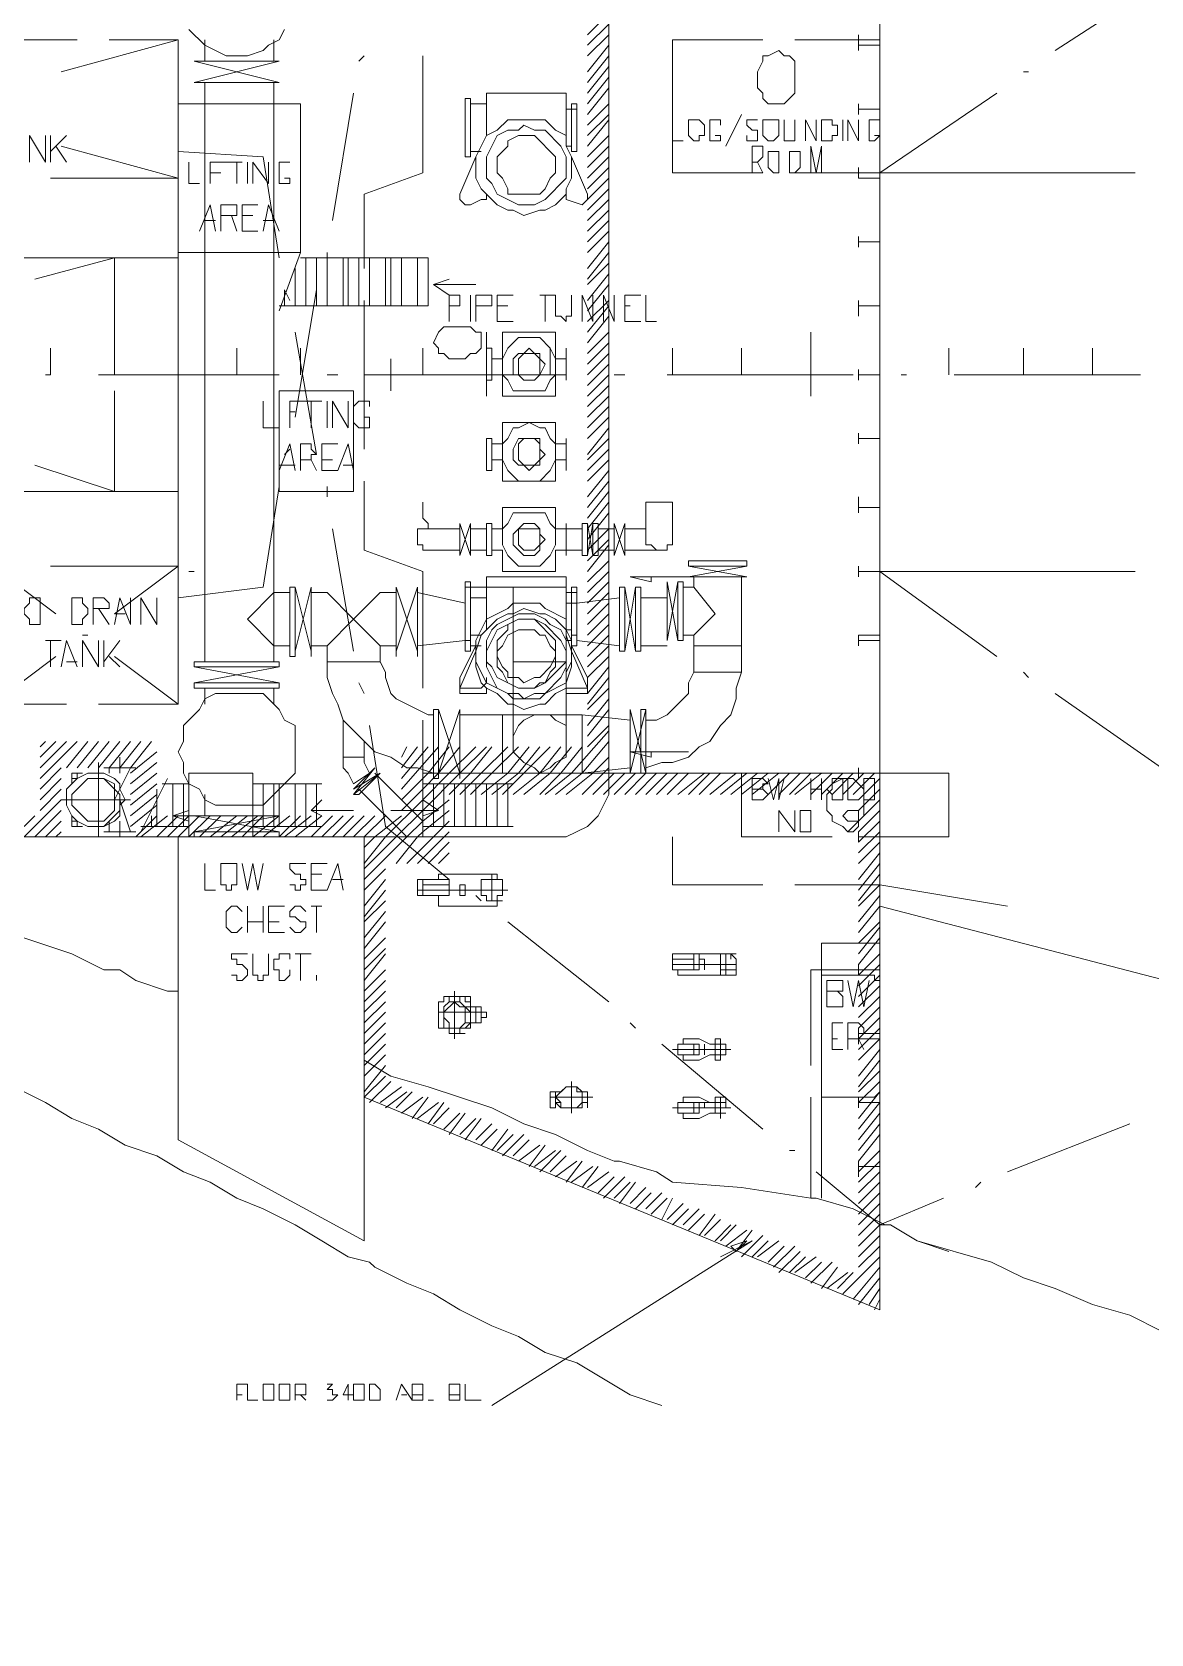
# Model space of a CAD drawing. Header units: millimetres. Extents: x -1005 to 294628, y -1154 to 182592.
# Drawn here: x 35671 to 50170, y 71701 to 92467 of the extents above; entities that cross this region are included whole.
import ezdxf

# ---------------------------------------------------------------- set-up
doc = ezdxf.new("R2010")
doc.units = ezdxf.units.MM
doc.layers.add('PDF_Geomertry', color=7, linetype='Continuous')

msp = doc.modelspace()

# ---------------------------------------------------------------- linework, layer by layer
at = {"layer": 'PDF_Geomertry', "lineweight": 5}
for points in [[(45830, 98356), (46657, 99045), (46657, 88025), (46657, 77005), (45830, 77693)], [(46381, 98769), (46657, 99045), (46657, 88025), (46657, 99045)], [(42456, 94086), (40527, 94086), (42456, 94086), (42593, 94017), (42731, 94017), (42869, 93879), (43007, 93810), (43144, 93535), (43144, 93328), (43144, 91400), (42869, 91124)], [(46588, 94086), (46657, 94086), (46657, 92502), (46657, 94086), (46657, 92364), (45555, 92364)], [(48930, 92226), (50307, 93121)], [(42869, 92433), (43144, 92708)], [(37703, 92502), (37910, 92295), (38185, 92157), (38461, 92157), (38667, 92226), (38736, 92295), (38874, 92364), (38943, 92502)], [(42869, 92295), (43144, 92570)], [(42869, 92157), (43144, 92433)], [(34535, 92364), (36257, 92364)], [(36670, 92364), (37565, 92364), (37565, 90573), (36050, 90986)], [(36050, 91951), (37565, 92364)], [(37910, 92088), (37910, 92364)], [(38805, 92088), (38805, 92364)], [(42869, 91951), (43144, 92295)], [(45142, 92364), (43971, 92364), (43971, 90642), (45142, 90642), (45073, 90780)], [(37772, 92088), (38874, 91813)], [(37772, 91813), (38874, 92088)], [(39976, 92157), (39907, 92088)], [(39976, 89402), (39976, 90366), (40734, 90642), (40734, 92157)], [(42869, 91813), (43144, 92157)], [(42869, 91675), (43144, 92019)], [(48379, 90642), (46657, 90642), (46657, 92157), (46657, 90642), (45555, 90642)], [(39012, 84512), (38805, 84512), (38805, 84305), (38805, 91813)], [(42869, 91537), (43144, 91882)], [(48517, 91951), (48585, 91951)], [(39838, 91675), (39563, 90022)], [(41560, 91124), (41560, 91675), (42593, 91675), (42593, 91124)], [(42869, 91400), (43144, 91744)], [(48172, 91675), (46657, 90642), (47897, 90642)], [(39150, 89609), (37565, 89609), (37565, 91537), (39150, 91537), (39150, 89609), (38874, 88851)], [(41560, 91537), (41354, 91537)], [(42593, 91468), (42731, 91468)], [(42869, 91262), (43144, 91537)], [(44866, 91400), (44660, 90986)], [(42869, 90986), (43144, 91331)], [(43971, 91331), (43971, 91055), (44109, 91055)], [(44591, 91262), (44591, 91331), (44453, 91331), (44453, 91055), (44591, 91055), (44591, 91124), (44522, 91124)], [(45073, 91331), (44935, 91331), (44935, 91262), (45004, 91193), (45073, 91193), (45073, 91055), (44935, 91055), (44935, 91124)], [(45417, 91331), (45417, 91055), (45555, 91055), (45555, 91331)], [(45693, 91055), (45693, 91331), (45830, 91055), (45830, 91331)], [(46175, 91331), (46175, 91055)], [(46244, 91055), (46244, 91331), (46381, 91055), (46381, 91331)], [(46657, 91262), (46657, 91331), (46519, 91331), (46519, 91055), (46588, 91055), (46657, 91124), (46588, 91124)], [(35637, 90780), (35637, 91124), (35844, 90780), (35844, 91124)], [(35912, 91124), (35912, 90780)], [(36119, 91124), (35912, 90917)], [(35981, 90986), (36119, 90780)], [(42593, 90986), (42662, 90986)], [(42869, 90849), (43144, 91124)], [(42869, 90711), (43144, 90986), (43144, 90917)], [(45004, 90642), (45004, 90986), (45142, 90986), (45142, 90849), (45073, 90780), (45004, 90780)], [(45762, 90642), (45762, 90986), (45830, 90642), (45899, 90986), (45899, 90642)], [(38874, 89540), (38667, 90849), (37565, 90917)], [(37703, 90780), (37703, 90504), (37841, 90504)], [(37910, 90780), (37910, 90504)], [(37979, 90504), (37979, 90780), (38185, 90780), (38392, 90780)], [(38323, 90780), (38323, 90504)], [(38461, 90780), (38461, 90504)], [(38530, 90504), (38530, 90780), (38736, 90504), (38736, 90780)], [(39012, 85201), (38805, 85201), (38805, 90917)], [(39012, 90780), (38874, 90780), (38874, 90504), (39012, 90504), (39012, 90573), (38943, 90573)], [(41422, 90849), (41216, 90366), (41216, 90298), (41285, 90229), (41354, 90229), (41491, 90298), (41560, 90298), (41560, 90366)], [(41491, 90917), (41354, 90917)], [(42593, 90366), (42593, 90298), (42800, 90229), (42869, 90298), (42869, 90366), (42662, 90849)], [(42869, 90573), (43144, 90849)], [(35912, 90573), (37565, 90573), (37565, 89540), (27165, 89540), (27165, 86509), (37565, 86509), (37565, 89540)], [(37979, 90642), (38116, 90642)], [(42869, 90435), (43144, 90711)], [(42869, 90298), (43144, 90573)], [(46726, 90642), (46932, 90642)], [(48310, 90642), (49963, 90642)], [(43144, 90504), (43144, 90435), (42869, 90160)], [(37841, 89884), (37979, 90229), (38048, 89884)], [(38116, 89884), (38116, 90229), (38323, 90229), (38323, 90091), (38116, 90091)], [(38599, 89884), (38392, 89884), (38392, 90229), (38599, 90229)], [(38667, 89884), (38736, 90229), (38874, 89884)], [(42869, 90022), (43144, 90298)], [(42869, 89884), (43144, 90160)], [(37910, 90022), (38048, 90022)], [(38254, 90091), (38323, 89884)], [(38392, 90091), (38530, 90091)], [(38667, 90022), (38805, 90022)], [(42869, 89747), (43144, 90022)], [(43144, 86096), (43144, 88025), (43144, 89953)], [(42869, 89609), (43144, 89884)], [(42869, 89402), (43144, 89747)], [(35706, 89264), (36739, 89540), (36739, 88231)], [(38874, 88920), (40803, 88920), (40803, 89540), (39150, 89540)], [(39218, 88920), (39218, 89540)], [(39356, 88920), (39356, 89540)], [(39494, 89609), (39494, 89540), (39494, 88920)], [(39701, 88920), (39701, 89540)], [(39769, 88920), (39769, 89540)], [(39907, 88920), (39907, 89540)], [(40045, 88920), (40045, 89540)], [(40252, 88920), (40252, 89540)], [(40320, 88920), (40320, 89540)], [(40458, 88920), (40458, 89540)], [(40665, 88920), (40665, 89540)], [(42869, 89264), (43144, 89609)], [(37565, 89333), (37565, 86785)], [(39081, 88920), (39081, 89402)], [(42869, 89196), (43144, 89471)], [(42869, 88989), (43144, 89333)], [(39012, 88989), (38943, 89127), (38943, 88920)], [(39356, 89127), (39081, 87474)], [(41078, 89264), (40871, 89196), (41078, 89058)], [(41422, 89196), (40871, 89196)], [(42869, 88851), (43144, 89196)], [(37565, 89058), (37565, 88025), (37565, 86992)], [(39976, 88989), (39976, 88025), (39976, 87060)], [(41078, 88713), (41078, 89058), (41216, 89058), (41216, 88920), (41078, 88920)], [(41354, 89058), (41354, 88713)], [(41422, 88713), (41422, 89058), (41629, 89058), (41629, 88920), (41422, 88920)], [(41905, 88713), (41698, 88713), (41698, 89058), (41905, 89058)], [(41698, 88920), (41836, 88920)], [(42249, 89058), (42456, 89058), (42456, 88782), (42524, 88782), (42593, 88713), (42593, 88782), (42662, 88782), (42662, 89058)], [(42318, 89058), (42318, 88713)], [(42800, 88713), (42800, 89058), (42938, 88713), (42938, 89058)], [(42869, 88713), (43144, 88989)], [(42869, 88576), (43144, 88920)], [(43075, 88713), (43075, 89058), (43213, 88713), (43213, 89058)], [(43558, 88713), (43351, 88713), (43351, 89058), (43558, 89058)], [(43351, 88920), (43420, 88920)], [(43626, 89058), (43626, 88713), (43764, 88713)], [(42869, 88438), (43144, 88782)], [(37565, 87749), (37565, 88576)], [(39356, 86992), (39081, 88576)], [(41560, 87749), (41560, 88576)], [(41629, 88231), (41767, 88231), (41767, 88576), (42456, 88576), (42456, 88231), (42593, 88231)], [(42869, 88300), (43144, 88576)], [(45762, 87749), (45762, 88576)], [(35844, 88025), (35912, 88025), (35912, 88369)], [(36739, 88025), (36739, 88369)], [(38323, 88025), (38323, 88369)], [(39150, 88025), (39150, 88369)], [(39976, 88025), (39976, 88369)], [(40734, 88025), (40734, 88369)], [(42387, 88025), (42387, 88369)], [(42869, 88162), (43144, 88438)], [(42869, 87749), (43144, 88025), (43144, 88369), (43144, 88025)], [(42869, 88025), (43144, 88300)], [(43971, 88025), (43971, 88369)], [(44866, 88025), (44866, 88369)], [(46381, 76729), (46657, 77005), (46657, 88025), (46657, 88369)], [(47552, 88025), (47552, 88369)], [(48517, 88025), (48517, 88369)], [(49412, 88025), (49412, 88369)], [(42869, 87887), (43144, 88162)], [(36532, 88025), (38874, 88025)], [(39494, 88025), (39632, 88025)], [(41629, 88025), (41767, 88025), (41767, 87749), (42456, 87749), (42456, 88025), (42593, 88025), (40252, 88025)], [(42869, 87611), (43144, 87887)], [(43213, 88025), (43351, 88025)], [(43902, 88025), (46313, 88025)], [(46932, 88025), (47001, 88025)], [(47621, 88025), (50032, 88025)], [(36739, 87818), (36739, 86509), (35706, 86854)], [(38667, 87680), (38667, 87336), (38874, 87336), (38874, 87680)], [(39012, 87336), (39012, 87680), (39218, 87680), (39425, 87680)], [(39287, 87680), (39287, 87336)], [(39494, 87680), (39494, 87336)], [(39563, 87336), (39563, 87680), (39769, 87336), (39769, 87680)], [(40045, 87611), (40045, 87680), (39907, 87680), (39838, 87611), (39838, 87405), (39907, 87336), (40045, 87336), (40045, 87474), (39976, 87474)], [(42869, 87474), (43144, 87749)], [(39012, 87543), (39081, 87543)], [(42869, 87336), (43144, 87611)], [(42869, 87198), (43144, 87474)], [(41629, 87129), (41767, 87129), (41767, 87405), (42456, 87405), (42456, 87129), (42593, 87129)], [(42869, 86992), (43144, 87336)], [(38874, 86785), (39012, 87129), (39081, 86785)], [(39012, 87060), (38943, 86992)], [(39150, 86785), (39150, 87129), (39287, 87129), (39287, 87060), (39356, 86992), (39287, 86992), (39287, 86923), (39150, 86923)], [(39838, 86785), (39769, 87129), (39632, 86785), (39425, 86785), (39425, 87129), (39632, 87129)], [(42869, 86923), (43144, 87198)], [(42869, 86785), (43144, 87060)], [(38874, 86854), (39081, 86854)], [(39287, 86923), (39356, 86785)], [(39425, 86923), (39563, 86923)], [(39701, 86854), (39838, 86854)], [(41629, 86923), (41767, 86923), (41767, 86647), (42456, 86647), (42456, 86923), (42593, 86923)], [(42869, 86647), (43144, 86923)], [(39976, 86647), (39976, 85752), (40734, 85476), (40734, 83961)], [(42869, 86441), (43144, 86785)], [(42869, 86303), (43144, 86647)], [(35912, 85545), (37565, 85545), (37565, 86578)], [(38874, 86578), (38667, 85270), (37565, 85132)], [(39494, 86441), (39494, 86578)], [(42869, 86165), (43144, 86509)], [(40734, 86372), (40734, 86165), (40803, 86096), (40803, 86027)], [(42869, 86027), (43144, 86372)], [(42869, 85890), (43144, 86234)], [(39838, 84443), (39563, 86027)], [(41216, 86027), (40803, 86027), (40665, 86027), (40665, 85821), (40734, 85821), (40734, 85752), (40803, 85752), (41216, 85752)], [(41354, 85683), (41216, 86096)], [(41354, 86096), (41216, 85683)], [(42869, 85752), (43144, 86027)], [(42869, 85614), (43144, 85890)], [(42869, 85476), (43144, 85821)], [(42869, 85339), (43144, 85614), (43144, 85683)], [(36119, 83754), (35155, 83754), (35155, 85545), (35981, 84925)], [(36739, 84374), (37565, 83754), (37565, 85545), (36739, 84925), (36877, 84925)], [(37772, 85476), (37703, 85476)], [(41560, 84788), (41560, 85407), (42593, 85407), (42593, 84788)], [(42869, 85201), (43144, 85476)], [(44935, 85545), (44177, 85407), (43420, 85407)], [(44935, 85407), (44177, 85545)], [(44246, 85270), (44246, 85407), (44866, 85407), (44866, 84925), (44866, 84512), (44246, 84512), (44246, 84650)], [(48172, 84374), (46657, 85476), (47897, 85476)], [(48379, 85476), (46657, 85476), (46657, 83961)], [(48310, 85476), (49963, 85476)], [(38805, 85201), (38461, 84856), (38805, 84512), (38805, 84305)], [(39287, 84443), (39081, 85270)], [(39081, 84443), (39287, 85270)], [(40183, 85201), (40389, 85201), (40183, 85201), (39838, 84856), (39494, 85201), (39287, 85201)], [(40389, 84443), (40665, 85270)], [(40665, 84443), (40389, 85270)], [(41560, 85270), (41354, 85270)], [(41560, 84719), (41560, 85270), (42593, 85270), (42593, 84719), (42662, 84719)], [(41905, 84305), (41905, 85270)], [(42593, 84305), (42593, 85270)], [(42593, 85201), (42731, 85201)], [(42869, 85063), (43144, 85339)], [(42869, 84788), (43144, 85063), (43144, 85201), (42869, 84925)], [(43351, 84443), (43489, 85270)], [(43489, 84443), (43351, 85270)], [(44040, 85339), (43902, 84581)], [(43902, 85339), (44040, 84581)], [(36463, 84788), (36463, 85132), (36601, 85132), (36670, 85063), (36670, 84994), (36463, 84994)], [(36532, 84994), (36670, 84788)], [(36739, 84788), (36808, 85132), (36946, 84788), (36946, 85132)], [(37083, 84788), (37083, 85132), (37290, 84788), (37290, 85132)], [(41560, 85132), (41354, 85132)], [(42593, 85063), (42731, 85063)], [(43558, 85132), (43902, 85132)], [(39287, 84512), (39494, 84512), (39838, 84856), (40183, 84512), (40183, 84305), (39494, 84305), (39494, 84512)], [(42869, 84650), (43144, 84925)], [(42869, 84512), (43144, 84788)], [(35844, 84581), (36050, 84581)], [(35912, 84581), (35912, 84237)], [(36050, 84237), (36119, 84581), (36257, 84237)], [(36326, 84237), (36326, 84581), (36532, 84237), (36532, 84581)], [(36601, 84581), (36601, 84237)], [(36808, 84581), (36601, 84305)], [(39907, 82652), (40527, 82033), (42456, 82033), (42593, 82033), (42869, 82170), (43007, 82308), (43144, 82584), (43144, 82721), (43144, 84650), (42869, 84374)], [(41491, 84650), (41354, 84650)], [(42593, 84581), (42662, 84581)], [(35155, 83754), (35981, 84374)], [(36670, 84374), (36808, 84237)], [(40389, 84512), (40183, 84512)], [(41422, 84512), (41216, 84099), (41216, 84030), (41216, 83961), (41285, 83961), (41354, 83961), (41491, 83961), (41560, 84030), (41560, 84099)], [(41422, 84443), (41216, 83961), (41216, 83892), (41285, 83892), (41354, 83892), (41491, 83892), (41560, 83892), (41560, 83961)], [(41491, 84512), (41354, 84512)], [(42593, 84099), (42593, 84030), (42593, 83961), (42800, 83961), (42869, 83961), (42869, 84030), (42869, 84099), (42662, 84512)], [(42593, 83961), (42593, 83892), (42800, 83892), (42869, 83892), (42869, 83961), (42662, 84443)], [(42869, 84237), (43144, 84512)], [(42869, 84099), (43144, 84374)], [(43558, 84512), (43902, 84512)], [(44866, 84512), (44866, 84168), (44797, 83961), (44797, 83823), (44728, 83617), (44591, 83479), (44453, 83272), (44315, 83203), (44177, 83066), (43971, 82997), (43833, 82997), (43626, 82928), (43626, 83548), (43764, 83548), (43902, 83617), (44177, 83892), (44177, 84030), (44246, 84168), (44246, 84512)], [(36119, 84305), (36257, 84305)], [(42869, 83892), (43144, 84237)], [(44246, 84168), (44866, 84168)], [(48517, 84168), (48585, 84099)], [(39976, 83892), (39907, 84030)], [(42869, 83754), (43144, 84099)], [(42869, 83686), (43144, 83961)], [(36532, 83754), (37565, 83754)], [(42869, 83479), (43144, 83823)], [(46657, 83548), (46657, 82033), (46657, 83754)], [(48930, 83892), (50307, 82928)], [(39976, 83272), (39976, 83066), (39976, 82997), (40045, 82859), (39838, 82721), (39769, 82859), (39701, 82928), (39701, 83066), (39701, 83548)], [(40734, 81482), (41078, 81482), (40734, 81482), (40734, 81275), (41078, 81275), (41078, 81482), (40252, 82170), (40045, 83479)], [(40458, 82377), (40734, 82652), (40940, 82859), (41216, 83686)], [(40734, 83548), (40734, 82033), (40734, 82859)], [(40940, 83686), (41216, 82859), (41216, 83617), (41767, 83617), (41767, 82859), (42800, 82859), (42800, 83617), (41767, 83617)], [(42869, 83341), (43144, 83686)], [(42869, 83203), (43144, 83479)], [(43351, 82584), (43626, 82859), (43420, 83686)], [(43420, 82859), (43626, 83686)], [(35775, 83203), (35844, 83272)], [(35775, 83066), (35981, 83272)], [(35775, 82928), (36119, 83272)], [(35775, 82790), (36257, 83272)], [(36119, 82928), (36395, 83272)], [(36257, 82928), (36532, 83272)], [(36395, 82928), (36670, 83272)], [(36532, 82928), (36808, 83272)], [(36946, 83272), (36670, 82928), (36670, 82859)], [(37221, 83272), (36946, 82928), (36739, 82515)], [(36808, 82928), (37083, 83272)], [(42318, 82584), (42662, 82859), (43144, 83410)], [(42456, 82584), (42800, 82859), (43144, 83272)], [(36808, 83066), (36808, 82859)], [(36946, 82859), (37290, 83135)], [(39976, 83066), (39701, 83066)], [(40320, 82377), (40940, 82377), (40734, 82515), (41078, 82859), (41422, 83203)], [(40458, 82515), (40734, 82790), (40803, 82859), (41078, 83203)], [(40458, 83066), (40527, 83203)], [(40458, 82928), (40665, 83203)], [(40458, 82790), (40803, 83203)], [(40458, 82652), (40940, 83203)], [(40940, 82859), (41216, 83203)], [(41078, 82584), (41354, 82859), (41629, 83203)], [(41216, 82584), (41491, 82859), (41836, 83203)], [(41216, 82859), (41560, 83203)], [(41354, 82584), (41629, 82859), (41973, 83203)], [(41491, 82584), (41836, 82859), (42111, 83203)], [(41629, 82584), (41973, 82859), (42249, 83203)], [(41767, 82584), (42042, 82859), (42387, 83203)], [(41905, 82584), (42249, 82859), (42524, 83203)], [(42042, 82584), (42387, 82859), (42662, 83203)], [(42249, 82584), (42524, 82859), (42800, 83203)], [(42593, 82584), (42938, 82859), (43144, 83066)], [(44177, 83135), (43420, 83135)], [(35775, 82652), (36050, 82928)], [(36188, 82859), (36188, 82721)], [(36257, 82859), (36326, 82859)], [(36532, 82997), (36532, 82033)], [(36946, 82721), (37290, 82997)], [(36946, 82584), (37290, 82859)], [(39838, 82584), (40114, 82928)], [(40183, 82859), (39838, 82652)], [(39976, 81619), (40389, 82033), (40734, 82377), (41216, 82859), (41767, 82859)], [(40114, 82859), (40734, 82239), (41078, 82515)], [(42800, 82584), (43075, 82859), (43144, 82928)], [(42938, 82584), (43213, 82859)], [(43075, 82584), (43351, 82859)], [(43213, 82584), (43489, 82859)], [(43489, 82584), (43764, 82859)], [(43626, 82584), (43902, 82859)], [(43764, 82584), (44040, 82859)], [(43902, 82584), (44177, 82859)], [(44040, 82584), (44384, 82859)], [(44177, 82584), (44453, 82859)], [(44315, 82584), (44591, 82859)], [(44453, 82584), (44797, 82859)], [(44591, 82584), (44935, 82859)], [(44728, 82584), (45073, 82859)], [(46037, 82033), (44866, 82033), (44866, 82859), (46037, 82859), (45762, 82584)], [(44866, 82584), (45211, 82859)], [(45004, 82584), (45348, 82859)], [(45211, 82584), (45486, 82859)], [(45348, 82584), (45624, 82859)], [(45486, 82584), (45762, 82859)], [(45555, 82584), (45899, 82859)], [(45899, 82584), (46175, 82859)], [(46037, 82584), (46313, 82859)], [(46450, 82033), (47552, 82033), (47552, 82859), (46450, 82859), (46175, 82584)], [(46313, 82584), (46588, 82859)], [(35775, 82515), (36050, 82790)], [(35775, 82377), (36050, 82652)], [(36601, 82170), (36808, 82377), (36808, 82584), (36739, 82652), (36739, 82721), (36601, 82790)], [(36946, 82446), (37290, 82721)], [(37083, 82101), (37428, 82790)], [(37290, 82170), (37290, 82652)], [(37703, 82721), (37359, 82721)], [(37497, 82170), (37497, 82721)], [(37634, 82170), (37634, 82721)], [(39425, 82721), (38530, 82721)], [(38667, 82170), (38667, 82721)], [(38805, 82170), (38805, 82721)], [(38874, 82170), (38874, 82721)], [(39081, 82170), (39081, 82721)], [(39218, 82170), (39218, 82721)], [(39356, 82170), (39356, 82721)], [(41905, 82721), (40734, 82721)], [(40871, 82170), (40871, 82721)], [(41009, 82170), (41009, 82721)], [(41147, 82170), (41147, 82721)], [(41285, 82170), (41285, 82721)], [(41422, 82170), (41422, 82721)], [(41560, 82170), (41560, 82721)], [(41698, 82170), (41698, 82721)], [(41836, 82170), (41836, 82721)], [(45142, 82652), (45211, 82584), (45142, 82515), (45004, 82515), (45004, 82790), (45142, 82790), (45211, 82721), (45142, 82721), (45142, 82652), (45004, 82652)], [(45211, 82790), (45279, 82515), (45348, 82790), (45348, 82515), (45417, 82790)], [(45762, 82790), (45762, 82515)], [(45762, 82652), (45899, 82652)], [(45899, 82790), (45899, 82515)], [(46244, 82790), (46244, 82515), (46381, 82515), (46657, 82790)], [(46381, 82377), (46657, 82652)], [(36946, 82515), (36050, 82515), (35568, 82033)], [(36808, 82515), (36946, 82101)], [(36946, 82308), (37290, 82584)], [(36946, 82170), (37290, 82446)], [(39425, 82515), (39287, 82377), (39425, 82308), (39081, 82033)], [(39976, 81688), (40252, 82033), (40734, 82515)], [(46381, 82239), (46657, 82515)], [(35430, 82033), (35706, 82308)], [(35706, 82033), (36050, 82377)], [(35844, 82033), (36050, 82239)], [(36188, 82239), (36188, 82308)], [(36670, 82101), (36670, 82239)], [(36808, 82239), (36808, 82033)], [(37014, 82033), (37290, 82308)], [(37083, 82033), (37428, 82308)], [(37221, 82170), (37221, 82308)], [(37290, 82033), (37565, 82308)], [(37428, 82033), (37703, 82308)], [(37841, 82033), (38116, 82308), (37497, 82308), (37703, 82377)], [(37497, 82308), (37703, 82239)], [(37565, 82033), (37841, 82308)], [(37703, 82033), (37979, 82308)], [(37979, 82033), (38323, 82308)], [(38116, 82033), (38461, 82308)], [(38254, 82033), (38599, 82308)], [(38392, 82033), (38667, 82308)], [(38530, 82033), (38874, 82308)], [(38667, 82033), (39012, 82308)], [(38874, 82033), (39150, 82308)], [(38943, 82033), (39287, 82308)], [(39838, 82377), (39287, 82377)], [(39287, 82033), (39563, 82308)], [(39425, 82033), (39701, 82308)], [(39838, 82308), (39563, 82033), (39632, 82033)], [(39701, 82033), (39976, 82308)], [(39838, 82033), (40114, 82308)], [(40252, 82308), (39976, 82033), (39976, 81964)], [(39976, 81482), (40527, 82033), (40734, 82239)], [(40114, 82033), (40458, 82308)], [(40389, 81688), (40665, 82033), (40734, 82101), (41078, 82377)], [(40527, 81688), (41078, 82239)], [(40940, 82377), (40734, 82308)], [(45348, 82101), (45348, 82377), (45555, 82101), (45555, 82377)], [(46381, 82308), (46381, 82239), (46244, 82239), (46175, 82308), (46244, 82377), (46381, 82377), (46381, 82170), (46313, 82101), (46244, 82101)], [(46381, 82101), (46657, 82377)], [(46381, 81964), (46657, 82239)], [(35775, 82033), (39150, 82033)], [(35981, 82033), (36050, 82101)], [(36257, 82170), (36326, 82170)], [(37703, 82170), (37083, 82170)], [(37772, 82033), (37772, 82033)], [(39425, 82170), (38530, 82170)], [(40045, 82033), (40114, 82033), (39976, 81895)], [(40665, 81688), (41078, 82101)], [(41905, 82170), (40734, 82170)], [(43971, 82033), (43971, 81413), (45142, 81413)], [(46381, 81826), (46657, 82101)], [(40803, 81688), (41078, 81964)], [(40940, 81688), (41078, 81826)], [(46381, 81688), (46657, 81964)], [(46381, 81482), (46657, 81826)], [(37910, 81688), (37910, 81344), (38048, 81344)], [(38392, 81688), (38461, 81344), (38530, 81688), (38599, 81344), (38667, 81688)], [(39218, 81688), (39012, 81688), (39012, 81619), (39081, 81550), (39150, 81550), (39150, 81482), (39218, 81482), (39218, 81413), (39150, 81413), (39150, 81344), (39081, 81344), (39081, 81413), (39012, 81413)], [(39701, 81344), (39632, 81688), (39494, 81344), (39287, 81344), (39287, 81688), (39494, 81688)], [(39976, 81344), (40252, 81619)], [(46381, 81344), (46657, 81688)], [(39287, 81550), (39425, 81550)], [(39563, 81482), (39701, 81482)], [(39976, 81137), (40252, 81482)], [(40734, 81413), (41078, 81413)], [(41698, 81482), (41698, 81550), (40940, 81550), (40940, 81482)], [(41285, 81344), (41491, 81344), (41285, 81344), (41285, 81413)], [(41491, 81482), (41560, 81482)], [(41629, 81550), (41629, 81206)], [(41698, 81482), (41698, 81482), (41767, 81482)], [(48310, 81137), (46657, 81413), (45555, 81413)], [(46381, 81206), (46657, 81550)], [(46381, 81137), (46657, 81413)], [(39976, 80999), (40252, 81344)], [(39976, 80931), (40252, 81206)], [(40665, 81344), (41836, 81344)], [(40940, 81275), (40940, 81137), (41698, 81137), (41698, 81206), (41698, 81275), (41767, 81275)], [(41491, 81206), (41422, 81275)], [(41560, 81206), (41560, 81275), (41491, 81275)], [(41698, 81206), (41698, 81275)], [(46381, 80931), (46657, 81275)], [(37565, 80035), (37428, 80035), (37014, 80173), (36808, 80311), (36601, 80311), (36188, 80517), (34535, 81068)], [(38392, 81068), (38323, 81137), (38254, 81137), (38185, 81068), (38185, 80862), (38254, 80793), (38323, 80793), (38392, 80862)], [(38461, 81137), (38461, 80793)], [(38667, 81137), (38667, 80793)], [(38943, 80793), (38736, 80793), (38736, 81137), (38943, 81137)], [(39218, 81068), (39150, 81137), (39081, 81137), (39012, 81068), (39012, 80999), (39081, 80999), (39150, 80931), (39218, 80931), (39218, 80862), (39150, 80793), (39081, 80793), (39012, 80862)], [(39287, 81137), (39425, 81137)], [(39356, 81137), (39356, 80793)], [(39976, 80724), (40252, 81068)], [(46381, 80793), (46657, 81137), (82954, 71701), (93974, 71701)], [(38461, 80931), (38667, 80931)], [(38736, 80931), (38874, 80931)], [(39976, 80586), (40252, 80931)], [(43144, 79897), (41836, 80931)], [(46381, 80655), (46657, 80931)], [(46381, 80517), (46657, 80862)], [(39976, 80448), (40252, 80724)], [(39976, 80311), (40252, 80586)], [(46657, 80655), (45899, 80655), (45899, 77349)], [(46381, 80380), (46657, 80724)], [(38461, 80517), (38254, 80517), (38254, 80448), (38323, 80448), (38323, 80380), (38392, 80380), (38461, 80311), (38461, 80242), (38392, 80173), (38323, 80173), (38323, 80242), (38254, 80242)], [(38530, 80517), (38530, 80242), (38599, 80242), (38599, 80173), (38667, 80173), (38667, 80242), (38736, 80242), (38736, 80517)], [(39012, 80448), (39012, 80517), (38874, 80517), (38874, 80448), (38805, 80448), (38805, 80311), (38874, 80311), (38874, 80173), (38943, 80173), (39012, 80242), (39012, 80311)], [(39081, 80517), (39287, 80517)], [(39150, 80517), (39150, 80173)], [(39976, 80173), (40252, 80517)], [(44797, 80380), (43971, 80380), (44246, 80380), (43971, 80380), (44246, 80380)], [(44728, 80517), (44040, 80517)], [(44384, 80311), (44384, 80448)], [(44591, 80448), (44591, 80517)], [(44660, 80517), (44660, 80242)], [(44728, 80448), (44728, 80517), (44797, 80448)], [(46381, 80242), (46657, 80517)], [(46381, 80104), (46657, 80380)], [(39976, 80035), (40252, 80311)], [(39976, 79897), (40252, 80173)], [(43971, 80311), (44246, 80311)], [(44040, 80311), (44040, 80242), (44728, 80242)], [(44591, 80311), (44591, 80311)], [(44797, 80311), (44728, 80311), (44728, 80311)], [(46657, 80311), (45762, 80311), (45762, 79071)], [(46106, 80035), (46175, 79966), (46175, 79829), (45968, 79829), (45968, 80173), (46175, 80173), (46175, 80035), (45968, 80035)], [(46244, 80173), (46313, 79829), (46381, 80173), (46450, 79829), (46519, 80173)], [(46381, 79966), (46657, 80242)], [(39976, 79760), (40252, 80035)], [(40940, 79553), (40940, 79897), (41009, 79897), (41009, 79966), (41354, 79966), (41354, 79897), (41354, 79553), (41285, 79553), (41354, 79553), (41009, 79553), (40940, 79553), (41009, 79553), (41009, 79553), (41009, 79553)], [(40940, 79897), (41009, 79897), (41009, 79966)], [(41078, 79966), (41078, 79966), (41078, 79897)], [(41078, 79966), (41285, 79966), (41285, 79897), (41354, 79897), (41354, 79897)], [(41147, 79415), (41147, 80035)], [(41216, 79966), (41216, 79897)], [(46381, 79829), (46657, 80104)], [(46381, 79691), (46657, 79966)], [(39976, 79622), (40252, 79897)], [(39976, 79484), (40252, 79760)], [(40940, 79760), (41560, 79760)], [(41354, 79897), (41354, 79897), (41285, 79897)], [(41422, 79829), (41285, 79829)], [(41491, 79760), (41491, 79760)], [(46381, 79553), (46657, 79829)], [(39976, 79346), (40252, 79622)], [(41078, 79484), (41078, 79484), (41285, 79484), (41078, 79484), (41078, 79553)], [(41216, 79484), (41216, 79553)], [(41422, 79622), (41285, 79622)], [(43489, 79553), (43420, 79622)], [(46175, 79278), (46037, 79278), (46037, 79622), (46175, 79622)], [(46244, 79278), (46244, 79622), (46381, 79622), (46450, 79553), (46450, 79484), (46381, 79415), (46244, 79415)], [(46657, 79691), (46381, 79415), (46450, 79278)], [(46381, 79278), (46657, 79553)], [(39976, 79209), (40252, 79484)], [(39976, 79071), (40252, 79346)], [(41285, 79484), (41285, 79484)], [(45142, 78244), (43833, 79346)], [(44246, 79346), (44040, 79346), (44246, 79346), (44040, 79346), (44246, 79346), (44040, 79346), (44246, 79346), (44246, 79209), (44040, 79209), (44246, 79209), (44040, 79209), (44246, 79209), (44040, 79209)], [(44109, 79346), (44109, 79415), (44177, 79415), (44315, 79415), (44453, 79346), (44522, 79346), (44522, 79346), (44522, 79415), (44591, 79415), (44591, 79140), (44522, 79140), (44522, 79209), (44522, 79209), (44453, 79209), (44315, 79140), (44177, 79140), (44109, 79140), (44109, 79209)], [(44384, 79209), (44384, 79346)], [(44660, 79346), (44591, 79346), (44591, 79415)], [(46037, 79415), (46106, 79415)], [(46381, 79140), (46657, 79415)], [(39976, 78933), (40252, 79209)], [(47552, 76660), (47139, 76798), (46795, 77005), (46726, 77005), (46313, 77211), (45830, 77349), (45762, 77349), (44866, 77487), (43971, 77556), (43764, 77693), (43282, 77831), (43213, 77831), (42869, 77969), (42456, 78176), (42042, 78313), (41629, 78520), (40803, 78795), (40320, 78933), (39976, 79140)], [(44728, 79278), (43971, 79278)], [(44246, 79278), (44040, 79278)], [(44660, 79209), (44591, 79209), (44591, 79140)], [(46381, 78933), (46657, 79278)], [(46381, 78795), (46657, 79140)], [(39976, 78727), (40252, 79071)], [(39976, 78658), (40252, 78933)], [(46381, 78727), (46657, 79002)], [(43833, 74663), (43420, 74801), (43075, 75007), (42731, 75214), (42318, 75352), (41973, 75558), (41629, 75696), (41216, 75903), (40871, 76109), (40527, 76247), (40114, 76454), (40045, 76523), (39769, 76591), (39425, 76798), (39081, 77005), (38667, 77211), (38323, 77349), (37979, 77556), (37634, 77693), (37290, 77900), (36877, 78038), (36532, 78244), (36188, 78382), (35844, 78589), (35568, 78727)], [(40045, 78589), (40320, 78864)], [(40183, 78589), (40458, 78795)], [(40252, 78520), (40527, 78727)], [(40389, 78520), (40596, 78727)], [(42456, 78727), (42524, 78727)], [(42662, 78451), (42662, 78864)], [(42869, 78727), (42800, 78727)], [(46381, 78589), (46657, 78864)], [(46381, 78382), (46657, 78727)], [(40458, 78451), (40734, 78658)], [(40596, 78382), (40803, 78658)], [(40665, 78382), (40940, 78589)], [(40803, 78313), (41009, 78589)], [(40871, 78313), (41078, 78520)], [(42938, 78658), (42387, 78658)], [(42456, 78589), (42524, 78589)], [(42869, 78589), (42800, 78589)], [(44728, 78520), (43971, 78520)], [(44246, 78589), (44040, 78589), (44246, 78589), (44040, 78589), (44246, 78589), (44040, 78589), (44246, 78589), (44040, 78589), (44246, 78589), (44246, 78451), (44040, 78451), (44246, 78451)], [(44177, 78658), (44109, 78658), (44109, 78589)], [(44453, 78520), (44384, 78520), (44384, 78589), (44453, 78589), (44315, 78658), (44177, 78658), (44177, 78658)], [(44453, 78589), (44522, 78589), (44522, 78589)], [(44660, 78520), (44591, 78520), (44591, 78451), (44591, 78658), (44522, 78658)], [(44522, 78520), (44522, 78451), (44591, 78451), (44591, 78382)], [(44660, 78589), (44591, 78589), (44591, 78658)], [(45762, 78658), (45762, 77349)], [(46381, 78244), (46657, 78589)], [(41009, 78244), (41216, 78451)], [(41078, 78176), (41285, 78451)], [(41216, 78176), (41422, 78382)], [(41285, 78107), (41491, 78382)], [(41422, 78107), (41629, 78313)], [(44177, 78382), (44109, 78382), (44109, 78451)], [(44522, 78451), (44453, 78451), (44315, 78382), (44177, 78382), (44177, 78382)], [(46381, 78107), (46657, 78451)], [(46381, 77969), (46657, 78313)], [(49894, 78313), (48310, 77693)], [(41491, 78038), (41698, 78244)], [(41629, 77969), (41836, 78244)], [(41698, 77969), (41905, 78176)], [(41767, 77900), (42042, 78176)], [(41905, 77900), (42111, 78107)], [(46381, 77831), (46657, 78176)], [(41973, 77831), (42249, 78038)], [(42111, 77762), (42318, 78038)], [(42180, 77762), (42456, 77969)], [(42249, 77693), (42524, 77969)], [(42387, 77693), (42593, 77900)], [(45555, 77969), (45486, 77969)], [(46381, 77693), (46657, 77969)], [(42456, 77625), (42731, 77831)], [(42593, 77556), (42800, 77831)], [(42662, 77556), (42938, 77762)], [(42800, 77487), (43007, 77762)], [(42869, 77487), (43144, 77693)], [(46381, 77556), (46657, 77831)], [(46381, 77418), (46657, 77693)], [(43007, 77418), (43213, 77625)], [(43075, 77349), (43351, 77625)], [(43213, 77349), (43420, 77556)], [(43282, 77280), (43489, 77556)], [(43420, 77280), (43626, 77487)], [(46381, 77280), (46657, 77556)], [(47966, 77556), (47897, 77487)], [(43489, 77211), (43695, 77418)], [(43626, 77211), (43833, 77418)], [(43695, 77142), (43902, 77349)], [(43833, 77074), (43971, 77349)], [(43902, 77074), (44109, 77280)], [(46381, 77142), (46657, 77418)], [(46381, 77005), (46657, 77280)], [(47483, 77349), (46657, 77005), (46795, 77005), (47139, 76798), (48103, 76523), (48517, 76316), (48930, 76178), (49412, 75972), (49894, 75834), (50307, 75627)], [(43971, 77005), (44177, 77211)], [(44109, 77005), (44315, 77211)], [(44177, 76936), (44384, 77142)], [(44315, 76867), (44522, 77142)], [(44384, 76867), (44591, 77074)], [(46381, 76867), (46657, 77142)], [(44522, 76798), (44728, 77005)], [(44591, 76798), (44797, 77005)], [(44660, 76729), (44935, 76936)], [(44797, 76660), (45004, 76936)], [(44866, 76591), (45142, 76867)], [(46381, 76591), (46657, 76867)], [(41629, 74663), (45004, 76798), (44591, 76591)], [(45004, 76591), (45211, 76798)], [(45073, 76591), (45348, 76798)], [(45211, 76523), (45417, 76729)], [(45279, 76454), (45555, 76729)], [(45348, 76385), (45624, 76660)], [(46381, 76454), (46657, 76729)], [(45486, 76385), (45693, 76591)], [(45555, 76385), (45830, 76591)], [(45693, 76316), (45899, 76523)], [(45762, 76247), (46037, 76523)], [(45899, 76178), (46106, 76454)], [(46175, 76109), (46657, 76591)], [(46313, 76040), (46657, 76454)], [(45968, 76178), (46244, 76385)], [(46106, 76178), (46313, 76385)], [(46381, 75972), (46657, 76316)], [(46519, 75972), (46657, 76178)], [(46588, 75903), (46657, 76040)], [(38323, 74732), (38323, 74938), (38461, 74938), (38461, 74732), (38599, 74732)], [(38323, 74801), (38392, 74801)], [(39081, 74732), (39081, 74938), (39218, 74938), (39218, 74801), (39081, 74801)], [(39150, 74801), (39218, 74732)], [(39494, 74938), (39563, 74938), (39494, 74870), (39563, 74870), (39563, 74801), (39632, 74801), (39563, 74732), (39494, 74732)], [(39769, 74732), (39769, 74938), (39701, 74801), (39838, 74801)], [(40389, 74732), (40458, 74938), (40596, 74732), (40596, 74938), (40734, 74938), (40734, 74801), (40596, 74801)], [(40458, 74801), (40527, 74801)], [(40665, 74801), (40734, 74801), (40734, 74732), (40596, 74732)], [(41216, 74801), (41216, 74732), (41078, 74732), (41078, 74938), (41216, 74938), (41216, 74801), (41078, 74801)], [(41285, 74938), (41285, 74732), (41422, 74732)]]:
    msp.add_lwpolyline(points, dxfattribs=at)
for points in [[(43144, 94086), (32055, 94086), (20002, 89127), (20002, 86992), (32055, 82033), (40734, 82033), (40734, 82859), (43144, 82859), (43144, 94086)], [(43144, 94086), (32055, 94086), (20002, 89127), (20002, 86992), (32055, 82033), (40734, 82033), (40734, 82859), (43144, 82859), (43144, 94086)], [(46657, 92295), (46381, 92295), (46381, 92433), (46381, 92226), (46381, 92295), (46657, 92295)], [(45073, 91744), (45142, 91675), (45142, 91606), (45211, 91537), (45417, 91537), (45555, 91675), (45555, 92088), (45486, 92157), (45417, 92157), (45348, 92226), (45211, 92157), (45142, 92157), (45142, 92088), (45073, 91951), (45073, 91744)], [(37772, 92088), (38874, 92088), (37772, 92088)], [(37772, 91813), (38874, 91813), (37772, 91813)], [(37910, 91813), (37910, 84305)], [(41354, 90849), (41354, 91606), (41285, 91606), (41285, 90849), (41354, 90849)], [(42662, 91537), (42662, 90917), (42731, 90917), (42731, 91537), (42662, 91537)], [(46657, 91468), (46381, 91468), (46381, 91537), (46381, 91400), (46381, 91468), (46657, 91468)], [(42662, 90780), (42662, 90849), (42593, 90986), (42593, 91124), (42456, 91193), (42318, 91331), (41836, 91331), (41698, 91193), (41560, 91124), (41422, 90849), (41422, 90573), (41491, 90435), (41698, 90229), (41836, 90160), (41905, 90160), (42042, 90091), (42249, 90160), (42318, 90160), (42456, 90229), (42593, 90366), (42593, 90435), (42662, 90573), (42662, 90780)], [(42593, 90780), (42593, 90849), (42524, 90986), (42318, 91193), (42180, 91193), (42042, 91262), (41973, 91193), (41836, 91193), (41698, 91124), (41560, 90849), (41560, 90573), (41629, 90504), (41698, 90366), (41973, 90229), (42180, 90229), (42318, 90298), (42593, 90573), (42593, 90780)], [(44246, 91331), (44177, 91331), (44177, 91124), (44246, 91055), (44315, 91055), (44315, 91124), (44384, 91124), (44384, 91262), (44315, 91331), (44246, 91331)], [(45211, 91331), (45142, 91331), (45142, 91124), (45211, 91055), (45279, 91055), (45348, 91124), (45348, 91331), (45211, 91331)], [(45899, 91055), (45899, 91331), (46037, 91331), (46037, 91262), (46106, 91262), (46106, 91124), (46037, 91124), (46037, 91055), (45899, 91055)], [(42456, 90780), (42456, 90849), (42180, 91124), (41973, 91124), (41836, 91055), (41836, 90986), (41698, 90849), (41698, 90642), (41767, 90573), (41836, 90435), (41836, 90366), (42249, 90366), (42318, 90435), (42387, 90573), (42456, 90642), (42456, 90780)], [(45279, 90917), (45211, 90917), (45211, 90711), (45279, 90642), (45348, 90642), (45348, 90917), (45279, 90917)], [(45555, 90917), (45486, 90917), (45486, 90642), (45555, 90642), (45624, 90711), (45624, 90917), (45555, 90917)], [(46657, 90642), (46381, 90642), (46381, 90711), (46381, 90573), (46657, 90573), (46657, 90642)], [(46932, 90642), (46726, 90642)], [(46657, 89747), (46381, 89747), (46381, 89815), (46381, 89678), (46381, 89747), (46657, 89747)], [(46657, 88920), (46381, 88920), (46381, 88989), (46381, 88782), (46381, 88920), (46657, 88920)], [(41285, 88645), (41078, 88645), (41009, 88645), (40940, 88576), (40871, 88438), (40940, 88369), (40940, 88300), (41009, 88300), (41078, 88231), (41285, 88231), (41354, 88300), (41422, 88300), (41491, 88369), (41491, 88576), (41422, 88576), (41354, 88645)], [(42456, 88162), (42456, 88231), (42387, 88369), (42249, 88507), (41973, 88507), (41836, 88369), (41767, 88231), (41767, 88025), (41836, 87956), (41905, 87818), (42318, 87818), (42387, 87956), (42456, 88025), (42456, 88162)], [(41560, 88369), (41560, 87956), (41629, 87956), (41629, 88369), (41560, 88369)], [(42318, 88162), (42249, 88231), (42249, 88300), (42180, 88300), (42111, 88369), (42042, 88300), (41973, 88300), (41905, 88231), (41905, 88025), (41973, 88025), (42042, 87956), (42180, 87956), (42249, 88025), (42318, 88162)], [(42249, 88162), (42249, 88231), (42180, 88300), (42042, 88300), (41973, 88231), (41973, 88025), (42249, 88025), (42249, 88162)], [(42593, 88369), (42593, 87956), (42593, 88369)], [(39976, 88231), (39976, 87818), (39976, 88231)], [(40320, 88231), (40320, 87818), (40320, 88231)], [(46657, 88025), (46381, 88025), (46381, 87956), (46381, 88094), (46381, 88025), (46657, 88025)], [(39976, 88025), (40320, 88025)], [(38874, 86509), (39838, 86509), (39838, 87818), (38874, 87818)], [(42456, 86992), (42456, 87129), (42387, 87198), (42318, 87336), (42249, 87336), (42111, 87405), (41973, 87336), (41905, 87336), (41836, 87198), (41767, 87129), (41767, 86923), (41836, 86785), (41973, 86647), (42249, 86647), (42387, 86785), (42456, 86923), (42456, 86992)], [(46657, 87198), (46381, 87198), (46381, 87129), (46381, 87267), (46381, 87198), (46657, 87198)], [(41560, 87198), (41560, 86785), (41629, 86785), (41629, 87198), (41560, 87198)], [(42318, 86992), (42249, 87060), (42249, 87198), (41973, 87198), (41905, 87060), (41905, 86923), (41973, 86854), (42042, 86854), (42111, 86785), (42180, 86854), (42249, 86854), (42249, 86923), (42318, 86992)], [(42249, 86992), (42249, 87129), (42180, 87198), (42042, 87198), (41973, 87129), (41973, 86923), (42042, 86854), (42180, 86854), (42249, 86923), (42249, 86992)], [(42593, 87198), (42593, 86785), (42593, 87198)], [(46657, 86303), (46381, 86303), (46381, 86234), (46381, 86441), (46381, 86303), (46657, 86303)], [(41767, 85476), (41767, 85752), (41629, 85752), (41767, 85752), (41767, 85476), (42456, 85476), (42456, 85752), (42593, 85752), (42593, 86027), (42456, 86027), (42456, 86303), (41767, 86303), (41767, 86027), (41629, 86027), (41767, 86027), (41767, 86303), (42456, 86303), (42456, 86027), (42593, 86027), (42800, 86027), (42800, 85752), (42593, 85752), (42456, 85752), (42456, 85476)], [(42456, 85890), (42456, 85821), (42387, 85683), (42249, 85545), (41973, 85545), (41836, 85683), (41767, 85821), (41767, 86027), (41836, 86096), (41905, 86234), (42318, 86234), (42387, 86096), (42456, 86027), (42456, 85890)], [(42456, 85890), (42456, 85821), (42387, 85683), (42249, 85545), (41973, 85545), (41836, 85683), (41767, 85821), (41767, 86027), (41836, 86096), (41905, 86234), (42318, 86234), (42387, 86096), (42456, 86027), (42456, 85890)], [(43971, 85890), (43971, 85821), (43902, 85821), (43902, 85752), (43764, 85752), (43695, 85821), (43626, 85821), (43626, 86372), (43971, 86372), (43971, 85890)], [(43971, 85890), (43971, 85821), (43902, 85821), (43902, 85752), (43764, 85752), (43695, 85821), (43626, 85821), (43626, 86372), (43971, 86372), (43971, 85890)], [(41216, 85683), (41216, 86096), (41216, 85683)], [(41216, 86096), (41216, 85683), (41216, 86096)], [(41354, 86096), (41354, 85683), (41354, 86096)], [(41354, 86027), (41560, 86027), (41560, 85752), (41354, 85752)], [(41560, 85683), (41560, 86096), (41629, 86096), (41629, 85683), (41560, 85683)], [(41560, 85683), (41560, 86096), (41629, 86096), (41629, 85683), (41560, 85683)], [(41560, 85683), (41560, 86096), (41560, 85683)], [(42318, 85890), (42249, 85821), (42249, 85752), (42180, 85683), (42042, 85683), (41905, 85821), (41905, 85958), (42042, 86096), (42180, 86096), (42249, 86027), (42249, 85958), (42318, 85890)], [(42318, 85890), (42249, 85821), (42249, 85752), (42180, 85683), (42042, 85683), (41905, 85821), (41905, 85958), (42042, 86096), (42180, 86096), (42249, 86027), (42249, 85958), (42318, 85890)], [(42249, 85890), (42249, 85821), (42180, 85752), (42042, 85752), (41973, 85821), (41973, 86027), (42249, 86027), (42249, 85890)], [(42249, 85890), (42249, 85821), (42180, 85752), (42042, 85752), (41973, 85821), (41973, 86027), (42249, 86027), (42249, 85890)], [(42593, 85683), (42593, 86096), (42593, 85683)], [(42593, 85683), (42593, 86096), (42593, 85683)], [(42593, 85683), (42593, 86096), (42593, 85683)], [(42593, 85683), (42593, 86096), (42593, 85683)], [(42800, 86027), (42593, 86027), (42593, 85752), (42800, 85752)], [(42800, 86096), (42800, 85683), (42869, 85683), (42869, 86096), (42800, 86096)], [(42800, 86096), (42800, 85683), (42869, 85683), (42869, 86096), (42800, 86096)], [(42938, 86096), (42869, 85683)], [(42938, 85683), (42869, 86096)], [(43007, 86096), (43007, 85683), (42938, 85683), (42938, 86096), (43007, 86096)], [(43007, 86096), (43007, 85683), (42938, 85683), (42938, 86096), (43007, 86096)], [(43213, 86027), (43007, 86027)], [(43351, 86096), (43213, 85683)], [(43351, 85683), (43213, 86096)], [(43213, 86096), (43213, 85683), (43213, 86096)], [(43213, 86096), (43213, 85683), (43213, 86096)], [(43351, 86096), (43351, 85683), (43351, 86096)], [(43351, 86096), (43351, 85683), (43351, 86096)], [(43351, 86027), (43626, 86027)], [(43007, 85752), (43213, 85752)], [(43833, 85752), (43351, 85752)], [(44177, 85614), (44935, 85614), (44935, 85545), (44177, 85545), (44177, 85614)], [(43420, 85407), (43695, 85407), (43695, 85339), (43420, 85407)], [(44177, 85407), (44935, 85407), (44177, 85407)], [(46657, 85476), (46381, 85476), (46381, 85407), (46381, 85545), (46381, 85476), (46657, 85476)], [(46932, 85476), (46726, 85476)], [(39012, 84374), (39081, 84374), (39081, 85270), (39012, 85270), (39012, 84374)], [(39287, 84374), (39287, 85270), (39287, 84374)], [(40389, 84374), (40389, 85270), (40389, 84374)], [(40665, 84374), (40665, 85270), (40665, 84374)], [(40665, 85201), (40665, 84512), (41285, 84581), (41285, 85063)], [(41354, 84581), (41354, 85339), (41285, 85339), (41285, 84581), (41354, 84581)], [(41354, 84443), (41354, 85270), (41285, 85270), (41285, 84443), (41354, 84443)], [(41285, 85201), (41285, 84512), (41285, 85201)], [(42662, 85270), (42662, 84650), (42731, 84650), (42731, 85270), (42662, 85270)], [(42662, 85201), (42662, 84512), (42731, 84512), (42731, 85201), (42662, 85201)], [(43351, 85270), (43351, 84443), (43282, 84443), (43282, 85270), (43351, 85270)], [(43489, 85270), (43489, 84443), (43558, 84443), (43558, 85270), (43489, 85270)], [(43902, 84581), (43902, 85339), (43902, 84581)], [(44040, 84581), (44040, 85339), (44109, 85339), (44109, 84581), (44040, 84581)], [(44109, 85270), (44109, 84650), (44246, 84650), (44522, 84925), (44246, 85270), (44109, 85270)], [(35706, 85132), (35637, 85132), (35637, 85063), (35568, 84994), (35568, 84925), (35637, 84856), (35637, 84788), (35775, 84788), (35775, 85132), (35706, 85132)], [(36188, 84788), (36188, 85132), (36326, 85132), (36326, 85063), (36395, 84994), (36395, 84925), (36326, 84856), (36326, 84788), (36188, 84788)], [(42662, 84443), (42662, 84581), (42593, 84719), (42593, 84856), (42318, 84994), (42249, 85063), (41905, 85063), (41836, 84994), (41560, 84856), (41422, 84581), (41422, 84305), (41560, 84030), (41836, 83892), (41905, 83823), (42249, 83823), (42318, 83892), (42593, 84030), (42593, 84168), (42662, 84305), (42662, 84443)], [(42662, 84374), (42662, 84443), (42593, 84650), (42593, 84719), (42456, 84856), (42318, 84925), (42249, 84925), (42042, 84994), (41905, 84925), (41836, 84925), (41698, 84856), (41491, 84650), (41422, 84443), (41422, 84237), (41491, 84030), (41560, 83961), (41698, 83892), (41836, 83754), (41905, 83754), (42042, 83686), (42249, 83754), (42318, 83754), (42456, 83892), (42593, 83961), (42593, 84030), (42662, 84237), (42662, 84374)], [(43282, 84512), (43282, 85132), (42731, 85063), (42731, 84581)], [(42593, 84443), (42593, 84581), (42524, 84719), (42387, 84788), (42318, 84856), (42180, 84925), (41973, 84925), (41698, 84788), (41629, 84719), (41560, 84581), (41560, 84305), (41629, 84237), (41698, 84099), (41973, 83961), (42180, 83961), (42318, 84030), (42593, 84305), (42593, 84443)], [(42593, 84374), (42593, 84443), (42524, 84581), (42318, 84788), (42180, 84856), (41973, 84856), (41698, 84719), (41560, 84443), (41560, 84237), (41698, 83961), (41836, 83892), (41973, 83892), (42042, 83823), (42180, 83892), (42318, 83892), (42524, 84099), (42593, 84237), (42593, 84374)], [(42456, 84443), (42456, 84581), (42180, 84856), (41973, 84856), (41836, 84788), (41836, 84719), (41698, 84581), (41698, 84374), (41767, 84237), (41836, 84168), (41836, 84099), (41973, 84099), (42042, 84030), (42180, 84099), (42249, 84099), (42387, 84237), (42456, 84374), (42456, 84443)], [(36395, 84650), (36326, 84650)], [(42456, 84374), (42456, 84443), (42387, 84512), (42318, 84650), (42249, 84650), (42180, 84719), (41973, 84719), (41836, 84650), (41767, 84512), (41698, 84443), (41698, 84237), (41767, 84168), (41836, 84030), (41973, 83961), (42180, 83961), (42249, 84030), (42318, 84030), (42387, 84168), (42456, 84237), (42456, 84374)], [(46657, 84581), (46381, 84581), (46381, 84512), (46381, 84650), (46657, 84650), (46657, 84581)], [(37772, 84237), (38874, 84237), (38874, 84305), (37772, 84305), (37772, 84237)], [(37772, 84237), (38874, 84237), (38874, 84305), (37772, 84305), (37772, 84237)], [(38874, 84237), (37772, 84030)], [(38874, 84030), (37772, 84237)], [(40183, 84305), (40252, 84168), (40252, 84099), (40320, 83892), (40389, 83823), (40803, 83617), (40871, 83617), (40871, 82859), (40665, 82928), (40527, 82928), (40320, 83066), (40114, 83135), (39701, 83548), (39632, 83754), (39563, 83892), (39494, 84099), (39494, 84305)], [(42593, 84305), (41905, 84305), (41905, 83272), (41905, 83135), (42042, 82997), (42180, 82928), (42249, 82859), (42387, 82928), (42456, 82997), (42593, 83066)], [(37772, 84030), (38874, 84030), (38874, 83961), (37772, 83961), (37772, 84030)], [(37772, 84030), (38874, 84030), (38874, 83961), (37772, 83961), (37772, 84030)], [(37910, 83754), (37910, 83961)], [(38805, 83754), (38805, 83961)], [(39081, 83135), (39081, 83479), (38943, 83548), (38874, 83686), (38667, 83892), (38048, 83892), (37910, 83823), (37841, 83686), (37634, 83479), (37634, 83272), (37565, 83135), (37634, 82997), (37634, 82859), (37703, 82721), (37841, 82652), (37910, 82515), (38048, 82446), (38667, 82446), (38736, 82515), (38874, 82652), (38943, 82721), (39081, 82859), (39081, 82997), (39081, 83135)], [(39081, 83135), (39081, 83479), (38943, 83548), (38874, 83686), (38667, 83892), (38048, 83892), (37910, 83823), (37841, 83686), (37634, 83479), (37634, 83272), (37565, 83135), (37634, 82997), (37634, 82859), (37703, 82721), (37841, 82652), (37910, 82515), (38048, 82446), (38667, 82446), (38736, 82515), (38874, 82652), (38943, 82721), (39081, 82859), (39081, 82997), (39081, 83135)], [(40871, 82790), (40940, 82790), (40940, 83686), (40871, 83686), (40871, 82790)], [(41216, 82790), (41216, 83686), (41216, 82790)], [(42593, 83272), (42593, 83479), (42456, 83548), (42387, 83617), (42180, 83617), (42042, 83548), (41973, 83479), (41905, 83341), (41905, 83135), (42042, 82997), (42180, 82928), (42249, 82859), (42387, 82928), (42456, 82997), (42593, 83066), (42593, 83272)], [(42800, 83617), (43420, 83548), (43420, 82928), (42800, 82859)], [(43420, 83686), (43420, 82859), (43420, 83686)], [(43558, 83686), (43558, 82859), (43626, 82859), (43626, 83686), (43558, 83686)], [(43420, 83135), (43695, 83135), (43695, 83066), (43420, 83135)], [(36532, 82170), (36601, 82170), (36739, 82239), (36808, 82308), (36808, 82446), (36877, 82515), (36808, 82652), (36808, 82721), (36739, 82790), (36601, 82859), (36395, 82859), (36257, 82790), (36119, 82652), (36119, 82446), (36188, 82308), (36257, 82239), (36395, 82170), (36532, 82170)], [(36257, 82790), (36257, 82859), (36188, 82859), (36188, 82790), (36257, 82790)], [(36257, 82859), (36188, 82859), (36257, 82859)], [(36601, 82928), (37014, 82928), (36601, 82928)], [(38530, 82033), (37703, 82033), (37703, 82859), (38530, 82859)], [(39838, 82652), (40114, 82928), (39838, 82652)], [(39907, 82584), (40183, 82859), (39838, 82584), (39907, 82584)], [(40734, 82859), (40734, 82033), (39976, 82033), (39976, 78658), (46657, 75903), (46657, 82859), (40734, 82859)], [(40734, 82859), (40734, 82033), (39976, 82033), (39976, 78658), (46657, 75903), (46657, 82859), (40734, 82859)], [(46657, 82859), (46381, 82859), (46381, 82790), (46381, 82928), (46381, 82859), (46657, 82859)], [(36532, 82239), (36601, 82239), (36739, 82377), (36739, 82652), (36601, 82790), (36395, 82790), (36188, 82584), (36188, 82446), (36395, 82239), (36532, 82239)], [(46106, 82790), (46037, 82790), (46037, 82721), (45968, 82652), (46037, 82584), (46037, 82515), (46175, 82515), (46175, 82790), (46106, 82790)], [(45968, 82377), (46037, 82308), (46037, 82239), (46175, 82170), (46244, 82101), (46450, 82308), (46450, 82377), (46450, 82584), (46450, 82652), (46313, 82790), (46175, 82790), (46037, 82721), (46037, 82652), (45968, 82584)], [(46450, 82515), (46450, 82790), (46588, 82790), (46588, 82515), (46450, 82515)], [(37910, 82308), (37910, 82584)], [(38805, 82308), (38805, 82584)], [(36257, 82170), (36257, 82239), (36188, 82239), (36188, 82170), (36257, 82170)], [(36257, 82170), (36257, 82239), (36188, 82239), (36188, 82170), (36257, 82170)], [(38874, 82308), (37772, 82101)], [(37772, 82308), (38874, 82308), (37772, 82308)], [(38874, 82101), (37772, 82308)], [(37772, 82308), (38874, 82308), (37772, 82308)], [(45693, 82377), (45624, 82377), (45624, 82101), (45762, 82101), (45762, 82377), (45693, 82377)], [(36601, 82101), (37014, 82101), (36601, 82101)], [(37565, 82033), (39976, 82033), (39976, 76798), (37565, 78107), (37565, 82033)], [(37772, 82033), (38874, 82033), (38874, 82101), (37772, 82101), (37772, 82033)], [(46657, 82033), (46381, 82033), (46381, 81964), (46381, 82101), (46381, 82033), (46657, 82033)], [(38185, 81688), (38116, 81688), (38116, 81413), (38185, 81413), (38185, 81344), (38254, 81344), (38254, 81413), (38323, 81413), (38323, 81688), (38185, 81688)], [(40665, 81275), (41078, 81275), (41078, 81482), (40665, 81482), (40665, 81275)], [(41078, 81413), (40734, 81413)], [(41216, 81275), (41285, 81275), (41285, 81413), (41216, 81413), (41216, 81275)], [(41216, 81344), (41216, 81413), (41216, 81344)], [(41285, 81344), (41285, 81413), (41285, 81344)], [(41491, 81482), (41767, 81482), (41491, 81482)], [(41491, 81275), (41491, 81482), (41491, 81275)], [(41767, 81275), (41767, 81482), (41767, 81275)], [(41078, 81344), (40734, 81344)], [(41078, 81344), (40734, 81344)], [(41078, 81275), (40734, 81275)], [(41216, 81344), (41078, 81344)], [(41560, 81206), (41767, 81206), (41560, 81206)], [(43971, 80311), (44315, 80311), (44315, 80517), (43971, 80517), (43971, 80311)], [(44246, 80311), (44246, 80517), (43971, 80517), (43971, 80311)], [(44246, 80448), (43971, 80448)], [(44246, 80448), (43971, 80448)], [(44315, 80380), (44384, 80380), (44384, 80448), (44315, 80448), (44315, 80380)], [(44315, 80380), (44315, 80380)], [(44384, 80311), (44384, 80448), (44384, 80311)], [(44384, 80380), (44384, 80448), (44384, 80380)], [(44591, 80380), (44384, 80380)], [(44591, 80517), (44797, 80517), (44591, 80517)], [(44591, 80311), (44591, 80448), (44591, 80311)], [(44797, 80311), (44797, 80448), (44797, 80311)], [(46657, 80311), (46381, 80311), (46381, 80242), (46381, 80380), (46381, 80311), (46657, 80311)], [(39356, 80242), (39356, 80173), (39356, 80242)], [(44246, 80311), (43971, 80311)], [(44591, 80242), (44797, 80242), (44797, 80311), (44591, 80311), (44591, 80242)], [(45899, 80173), (45899, 78727), (45899, 78658), (45968, 78658), (46519, 78658), (46588, 78658), (46657, 78727), (46657, 80173), (46588, 80173), (46588, 80242), (46519, 80242), (45968, 80242), (45899, 80242)], [(41147, 79897), (41078, 79897), (41009, 79829), (41009, 79553), (41285, 79553), (41354, 79622), (41354, 79760), (41216, 79897), (41147, 79897)], [(41147, 79897), (41009, 79760), (41009, 79691), (41078, 79622), (41078, 79553), (41216, 79553), (41285, 79622), (41285, 79829), (41216, 79829), (41147, 79897)], [(41009, 79897), (41009, 79897)], [(41491, 79622), (41491, 79829), (41422, 79829), (41422, 79622), (41491, 79622)], [(41560, 79691), (41560, 79760), (41491, 79760), (41491, 79691), (41560, 79691)], [(41491, 79760), (41491, 79760)], [(41009, 79553), (41009, 79553)], [(41354, 79553), (41354, 79553)], [(46657, 79415), (46381, 79415), (46381, 79346), (46381, 79553), (46381, 79484), (46657, 79484), (46657, 79415)], [(44315, 79346), (44040, 79346), (44040, 79209), (44315, 79209), (44315, 79346)], [(44040, 79346), (44040, 79209)], [(44315, 79346), (44315, 79209), (44315, 79346)], [(44315, 79346), (44315, 79209), (44315, 79346)], [(44384, 79346), (44384, 79209), (44384, 79346)], [(44660, 79346), (44522, 79346), (44660, 79346)], [(44522, 79346), (44522, 79209), (44522, 79346)], [(44660, 79346), (44660, 79209), (44660, 79346)], [(44040, 79278), (44246, 79278)], [(44040, 79278), (44246, 79278)], [(44384, 79278), (44315, 79278), (44384, 79278)], [(44453, 79278), (44384, 79278), (44453, 79278)], [(44522, 79278), (44453, 79278), (44522, 79278)], [(44660, 79209), (44522, 79209), (44660, 79209)], [(42456, 78727), (42387, 78727), (42387, 78520), (42456, 78520), (42456, 78727)], [(42456, 78658), (42456, 78589), (42524, 78520), (42800, 78520), (42800, 78727), (42731, 78795), (42593, 78795), (42524, 78727), (42456, 78727), (42456, 78658)], [(42456, 78658), (42524, 78589), (42524, 78520), (42731, 78520), (42800, 78589), (42800, 78727), (42731, 78727), (42731, 78795), (42593, 78795), (42456, 78658)], [(42869, 78727), (42869, 78520), (42869, 78727)], [(44315, 78589), (44040, 78589), (44040, 78451), (44315, 78451), (44315, 78589)], [(44040, 78589), (44040, 78451)], [(44040, 78520), (44246, 78520)], [(44040, 78520), (44246, 78520)], [(44040, 78520), (44246, 78520)], [(44384, 78520), (44384, 78589), (44315, 78589), (44315, 78520)], [(44315, 78589), (44315, 78451), (44315, 78589)], [(44315, 78589), (44315, 78520), (44315, 78589)], [(44384, 78589), (44384, 78520), (44384, 78589)], [(44522, 78520), (44453, 78520), (44522, 78520)], [(44660, 78658), (44522, 78658), (44522, 78589), (44660, 78589), (44660, 78658)], [(44522, 78589), (44522, 78520), (44522, 78589)], [(44660, 78589), (44660, 78520), (44660, 78589)], [(46657, 78589), (46381, 78589), (46381, 78520), (46381, 78658), (46381, 78589), (46657, 78589)], [(44660, 78451), (44522, 78451), (44660, 78451)], [(46657, 77762), (46381, 77762), (46381, 77625), (46381, 77831), (46381, 77762), (46657, 77762)], [(44797, 76660), (44728, 76729), (44935, 76798), (44797, 76660)], [(38667, 74938), (38667, 74732), (38805, 74732), (38805, 74938), (38667, 74938)], [(38874, 74938), (38874, 74732), (39012, 74732), (39012, 74938), (38874, 74938)], [(39907, 74938), (39838, 74938), (39838, 74732), (39976, 74732), (39976, 74938), (39907, 74938)], [(40114, 74938), (40045, 74938), (40045, 74732), (40183, 74732), (40183, 74870), (40114, 74938)], [(40803, 74732), (40871, 74732), (40803, 74732)], [(41491, 74732), (41422, 74732), (41491, 74732)]]:
    msp.add_lwpolyline(points, close=True, dxfattribs=at)

doc.saveas('drawing.dxf')
